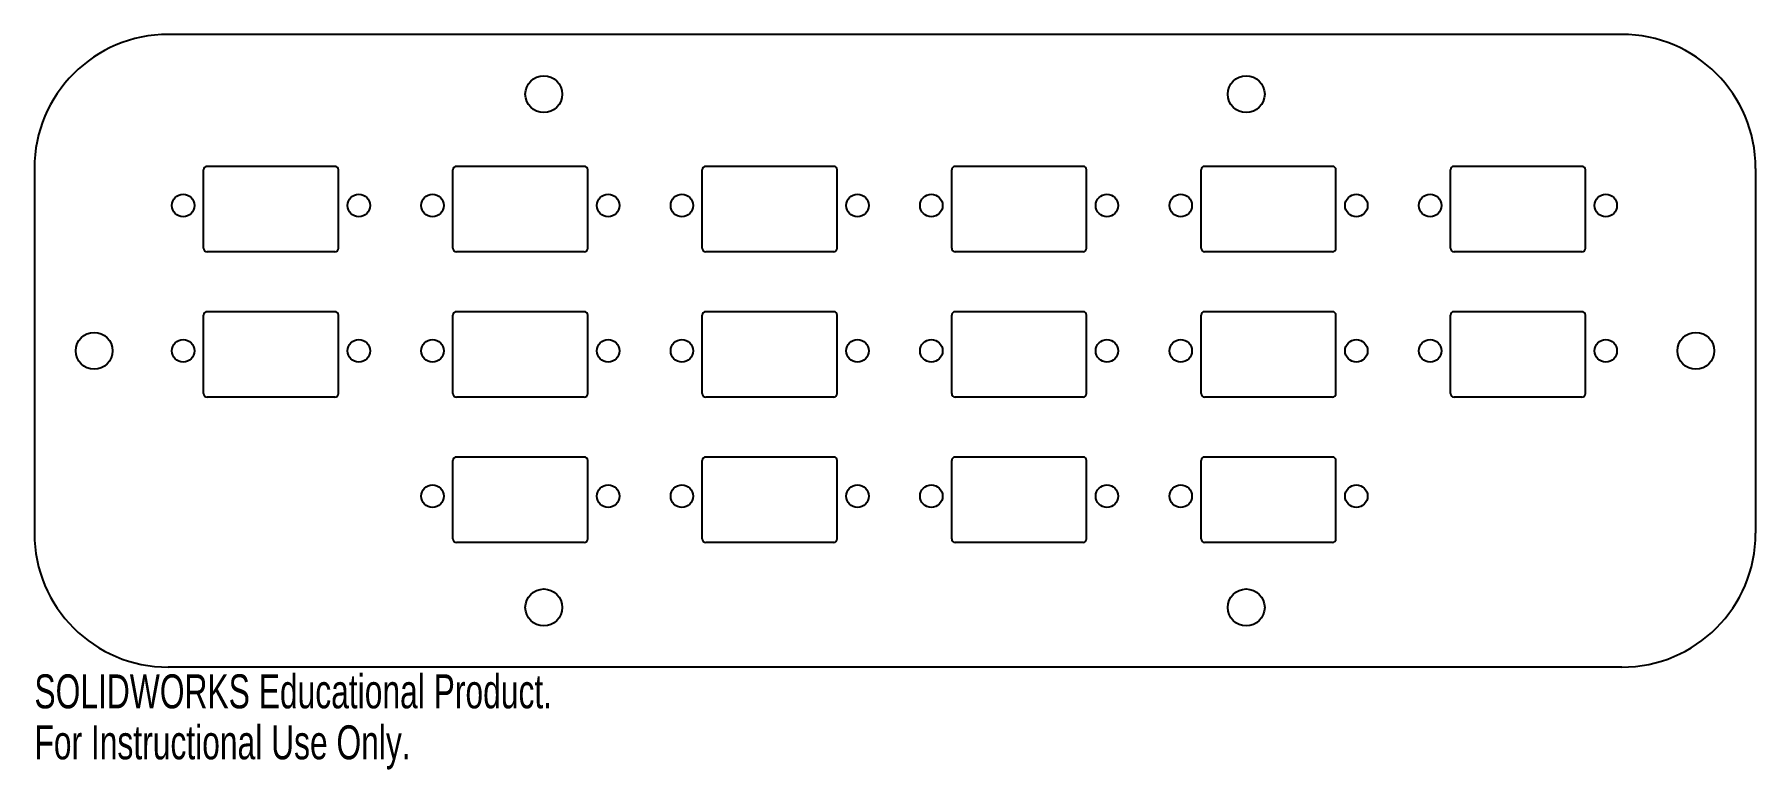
# Model space of a CAD drawing. Header units: inches. Extents: x 0.21 to 9.86, y -0.46 to 3.66.
import ezdxf

# ---------------------------------------------------------------- set-up
doc = ezdxf.new("R2010")
doc.units = ezdxf.units.IN
doc.header["$MEASUREMENT"] = 0
doc.styles.add('SLDTEXTSTYLE0', font='TXT', dxfattribs={"width": 0.7})

msp = doc.modelspace()

# ---------------------------------------------------------------- linework, layer by layer
at = {"color": 7, "linetype": 'Continuous', "lineweight": 25}
for p, q in [((9.1072, 3.6605), (0.9615, 3.6605)), ((0.2115, 2.9105), (0.2115, 0.8672)), ((1.1592, 2.4632), (1.1592, 2.9021)), ((1.8954, 2.9218), (1.1789, 2.9218)), ((1.9151, 2.4632), (1.9151, 2.9021)), ((2.5568, 2.4632), (2.5568, 2.9021)), ((3.293, 2.9218), (2.5765, 2.9218)), ((3.3127, 2.4632), (3.3127, 2.9021)), ((3.9545, 2.4632), (3.9545, 2.9021)), ((4.6907, 2.9218), (3.9741, 2.9218)), ((4.7104, 2.4632), (4.7104, 2.9021)), ((5.3521, 2.4632), (5.3521, 2.9021)), ((6.0883, 2.9218), (5.3718, 2.9218)), ((6.108, 2.4632), (6.108, 2.9021)), ((6.7497, 2.4632), (6.7497, 2.9021)), ((7.486, 2.9218), (6.7694, 2.9218)), ((7.5056, 2.4632), (7.5056, 2.9021)), ((8.1474, 2.4632), (8.1474, 2.9021)), ((8.8836, 2.9218), (8.1671, 2.9218)), ((8.9033, 2.4632), (8.9033, 2.9021)), ((9.8572, 2.9105), (9.8572, 0.8672)), ((1.8954, 2.4435), (1.1789, 2.4435)), ((3.293, 2.4435), (2.5765, 2.4435)), ((4.6907, 2.4435), (3.9741, 2.4435)), ((6.0883, 2.4435), (5.3718, 2.4435)), ((7.486, 2.4435), (6.7694, 2.4435)), ((8.8836, 2.4435), (8.1671, 2.4435)), ((1.1592, 1.6492), (1.1592, 2.0882)), ((1.8954, 2.1079), (1.1789, 2.1079)), ((1.9151, 1.6492), (1.9151, 2.0882)), ((2.5568, 1.6492), (2.5568, 2.0882)), ((3.293, 2.1079), (2.5765, 2.1079)), ((3.3127, 1.6492), (3.3127, 2.0882)), ((3.9545, 1.6492), (3.9545, 2.0882)), ((4.6907, 2.1079), (3.9741, 2.1079)), ((4.7104, 1.6492), (4.7104, 2.0882)), ((5.3521, 1.6492), (5.3521, 2.0882)), ((6.0883, 2.1079), (5.3718, 2.1079)), ((6.108, 1.6492), (6.108, 2.0882)), ((6.7497, 1.6492), (6.7497, 2.0882)), ((7.486, 2.1079), (6.7694, 2.1079)), ((7.5056, 1.6492), (7.5056, 2.0882)), ((8.1474, 1.6492), (8.1474, 2.0882)), ((8.8836, 2.1079), (8.1671, 2.1079)), ((8.9033, 1.6492), (8.9033, 2.0882)), ((1.8954, 1.6295), (1.1789, 1.6295)), ((3.293, 1.6295), (2.5765, 1.6295)), ((4.6907, 1.6295), (3.9741, 1.6295)), ((6.0883, 1.6295), (5.3718, 1.6295)), ((7.486, 1.6295), (6.7694, 1.6295)), ((8.8836, 1.6295), (8.1671, 1.6295)), ((2.5568, 0.8352), (2.5568, 1.2742)), ((3.293, 1.2939), (2.5765, 1.2939)), ((3.3127, 0.8352), (3.3127, 1.2742)), ((3.9545, 0.8352), (3.9545, 1.2742)), ((4.6907, 1.2939), (3.9741, 1.2939)), ((4.7104, 0.8352), (4.7104, 1.2742)), ((5.3521, 0.8352), (5.3521, 1.2742)), ((6.0883, 1.2939), (5.3718, 1.2939)), ((6.108, 0.8352), (6.108, 1.2742)), ((6.7497, 0.8352), (6.7497, 1.2742)), ((7.486, 1.2939), (6.7694, 1.2939)), ((7.5056, 0.8352), (7.5056, 1.2742)), ((3.293, 0.8156), (2.5765, 0.8156)), ((4.6907, 0.8156), (3.9741, 0.8156)), ((6.0883, 0.8156), (5.3718, 0.8156)), ((7.486, 0.8156), (6.7694, 0.8156)), ((9.1072, 0.1172), (0.9615, 0.1172))]:
    msp.add_line(p, q, dxfattribs=at)
for centre, radius in [((3.0658, 3.3258), 0.1033), ((7.0029, 3.3258), 0.1033), ((1.045, 2.7028), 0.063), ((2.0293, 2.7028), 0.063), ((2.4426, 2.7028), 0.063), ((3.4269, 2.7028), 0.063), ((3.8403, 2.7028), 0.063), ((4.8245, 2.7028), 0.063), ((5.2379, 2.7028), 0.063), ((6.2222, 2.7028), 0.063), ((6.6356, 2.7028), 0.063), ((7.6198, 2.7028), 0.063), ((8.0332, 2.7028), 0.063), ((9.0175, 2.7028), 0.063), ((0.5462, 1.8888), 0.1033), ((1.045, 1.8888), 0.063), ((2.0293, 1.8888), 0.063), ((2.4426, 1.8888), 0.063), ((3.4269, 1.8888), 0.063), ((3.8403, 1.8888), 0.063), ((4.8245, 1.8888), 0.063), ((5.2379, 1.8888), 0.063), ((6.2222, 1.8888), 0.063), ((6.6356, 1.8888), 0.063), ((7.6198, 1.8888), 0.063), ((8.0332, 1.8888), 0.063), ((9.0175, 1.8888), 0.063), ((9.5225, 1.8888), 0.1033), ((2.4426, 1.0749), 0.063), ((3.4269, 1.0749), 0.063), ((3.8403, 1.0749), 0.063), ((4.8245, 1.0749), 0.063), ((5.2379, 1.0749), 0.063), ((6.2222, 1.0749), 0.063), ((6.6356, 1.0749), 0.063), ((7.6198, 1.0749), 0.063), ((3.0658, 0.4518), 0.1033), ((7.0029, 0.4518), 0.1033)]:
    msp.add_circle(centre, radius, dxfattribs=at)
for centre, radius, start, end in [((0.9615, 2.9105), 0.75, 90, 180), ((9.1072, 2.9105), 0.75, 0, 90), ((1.1789, 2.9021), 0.0197, 90, 180), ((1.8954, 2.9021), 0.0197, 0, 90), ((2.5765, 2.9021), 0.0197, 90, 180), ((3.293, 2.9021), 0.0197, 0, 90), ((3.9741, 2.9021), 0.0197, 90, 180), ((4.6907, 2.9021), 0.0197, 0, 90), ((5.3718, 2.9021), 0.0197, 90, 180), ((6.0883, 2.9021), 0.0197, 0, 90), ((6.7694, 2.9021), 0.0197, 90, 180), ((7.486, 2.9021), 0.0197, 0, 90), ((8.1671, 2.9021), 0.0197, 90, 180), ((8.8836, 2.9021), 0.0197, 0, 90), ((1.1789, 2.4632), 0.0197, 180, 270), ((1.8954, 2.4632), 0.0197, 270, 0), ((2.5765, 2.4632), 0.0197, 180, 270), ((3.293, 2.4632), 0.0197, 270, 0), ((3.9741, 2.4632), 0.0197, 180, 270), ((4.6907, 2.4632), 0.0197, 270, 0), ((5.3718, 2.4632), 0.0197, 180, 270), ((6.0883, 2.4632), 0.0197, 270, 0), ((6.7694, 2.4632), 0.0197, 180, 270), ((7.486, 2.4632), 0.0197, 270, 0), ((8.1671, 2.4632), 0.0197, 180, 270), ((8.8836, 2.4632), 0.0197, 270, 0), ((1.1789, 2.0882), 0.0197, 90, 180), ((1.8954, 2.0882), 0.0197, 360, 90), ((2.5765, 2.0882), 0.0197, 90, 180), ((3.293, 2.0882), 0.0197, 360, 90), ((3.9741, 2.0882), 0.0197, 90, 180), ((4.6907, 2.0882), 0.0197, 360, 90), ((5.3718, 2.0882), 0.0197, 90, 180), ((6.0883, 2.0882), 0.0197, 360, 90), ((6.7694, 2.0882), 0.0197, 90, 180), ((7.486, 2.0882), 0.0197, 360, 90), ((8.1671, 2.0882), 0.0197, 90, 180), ((8.8836, 2.0882), 0.0197, 360, 90), ((1.1789, 1.6492), 0.0197, 180, 270), ((1.8954, 1.6492), 0.0197, 270, 360), ((2.5765, 1.6492), 0.0197, 180, 270), ((3.293, 1.6492), 0.0197, 270, 360), ((3.9741, 1.6492), 0.0197, 180, 270), ((4.6907, 1.6492), 0.0197, 270, 360), ((5.3718, 1.6492), 0.0197, 180, 270), ((6.0883, 1.6492), 0.0197, 270, 360), ((6.7694, 1.6492), 0.0197, 180, 270), ((7.486, 1.6492), 0.0197, 270, 360), ((8.1671, 1.6492), 0.0197, 180, 270), ((8.8836, 1.6492), 0.0197, 270, 360), ((2.5765, 1.2742), 0.0197, 90, 180), ((3.293, 1.2742), 0.0197, 0, 90), ((3.9741, 1.2742), 0.0197, 90, 180), ((4.6907, 1.2742), 0.0197, 0, 90), ((5.3718, 1.2742), 0.0197, 90, 180), ((6.0883, 1.2742), 0.0197, 0, 90), ((6.7694, 1.2742), 0.0197, 90, 180), ((7.486, 1.2742), 0.0197, 0, 90), ((0.9615, 0.8672), 0.75, 180, 270), ((2.5765, 0.8352), 0.0197, 180, 270), ((3.293, 0.8352), 0.0197, 270, 360), ((3.9741, 0.8352), 0.0197, 180, 270), ((4.6907, 0.8352), 0.0197, 270, 360), ((5.3718, 0.8352), 0.0197, 180, 270), ((6.0883, 0.8352), 0.0197, 270, 360), ((6.7694, 0.8352), 0.0197, 180, 270), ((7.486, 0.8352), 0.0197, 270, 360), ((9.1072, 0.8672), 0.75, 270, 360)]:
    msp.add_arc(centre, radius, start, end, dxfattribs=at)

# ---------------------------------------------------------------- texts
at = {"color": 7, "linetype": 'Continuous', "char_height": 0.1903, "attachment_point": 1, "style": 'SLDTEXTSTYLE0'}
for s, insert in [('SOLIDWORKS Educational Product.', (0.2115, 0.077)), ('For Instructional Use Only.', (0.2115, -0.2084))]:
    msp.add_mtext(s, dxfattribs=dict(at, insert=insert))

doc.saveas('drawing.dxf')
